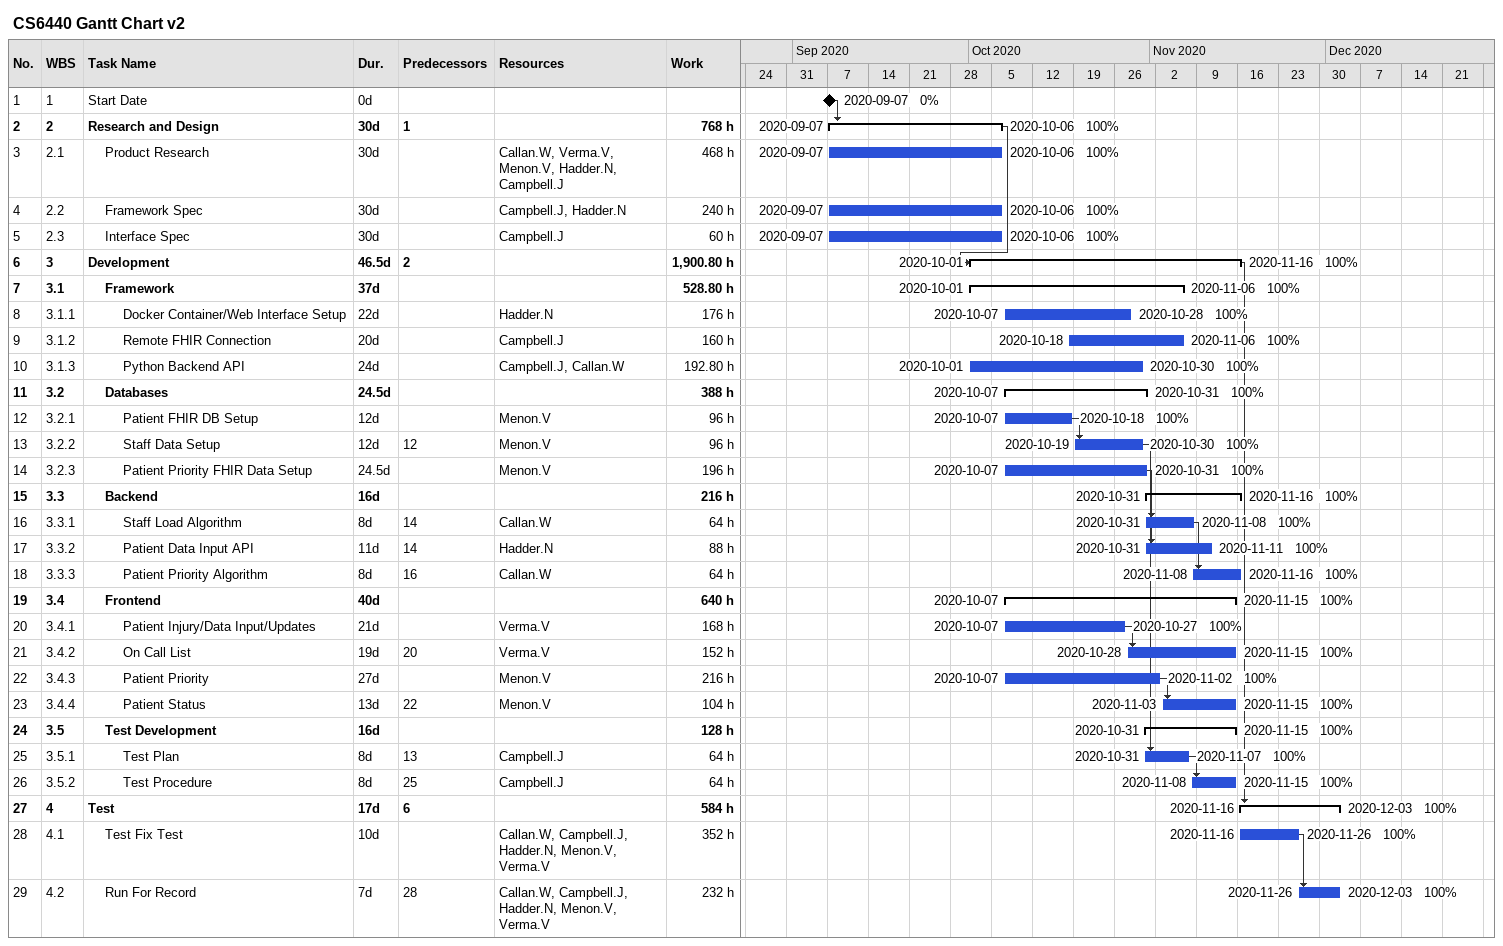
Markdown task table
CS6440 Gantt Chart v2

| ID | WBS | Task | Duration | Start | Finish | Predecessors | Resources | % complete | Work (h) |
|---|---|---|---|---|---|---|---|---|---|
| 1 | 1 | Start Date | 0d | 2020-09-07 | 2020-09-07 |  |  | 0 |  |
| 2 | 2 | **Research and Design** | 30d | 2020-09-07 | 2020-10-06 | 1 |  | 100 | 768 |
| 3 | 2.1 | Product Research | 30d | 2020-09-07 | 2020-10-06 |  | Callan.W, Verma.V, Menon.V, Hadder.N, Campbell.J | 100 | 468 |
| 4 | 2.2 | Framework Spec | 30d | 2020-09-07 | 2020-10-06 |  | Campbell.J, Hadder.N | 100 | 240 |
| 5 | 2.3 | Interface Spec | 30d | 2020-09-07 | 2020-10-06 |  | Campbell.J | 100 | 60 |
| 6 | 3 | **Development** | 46.5d | 2020-10-01 | 2020-11-16 | 2 |  | 100 | 1900.80 |
| 7 | 3.1 | **Framework** | 37d | 2020-10-01 | 2020-11-06 |  |  | 100 | 528.80 |
| 8 | 3.1.1 | Docker Container/Web Interface Setup | 22d | 2020-10-07 | 2020-10-28 |  | Hadder.N | 100 | 176 |
| 9 | 3.1.2 | Remote FHIR Connection | 20d | 2020-10-18 | 2020-11-06 |  | Campbell.J | 100 | 160 |
| 10 | 3.1.3 | Python Backend API | 24d | 2020-10-01 | 2020-10-30 |  | Campbell.J, Callan.W | 100 | 192.80 |
| 11 | 3.2 | **Databases** | 24.5d | 2020-10-07 | 2020-10-31 |  |  | 100 | 388 |
| 12 | 3.2.1 | Patient FHIR DB Setup | 12d | 2020-10-07 | 2020-10-18 |  | Menon.V | 100 | 96 |
| 13 | 3.2.2 | Staff Data Setup | 12d | 2020-10-19 | 2020-10-30 | 12 | Menon.V | 100 | 96 |
| 14 | 3.2.3 | Patient Priority FHIR Data Setup | 24.5d | 2020-10-07 | 2020-10-31 |  | Menon.V | 100 | 196 |
| 15 | 3.3 | **Backend** | 16d | 2020-10-31 | 2020-11-16 |  |  | 100 | 216 |
| 16 | 3.3.1 | Staff Load Algorithm | 8d | 2020-10-31 | 2020-11-08 | 14 | Callan.W | 100 | 64 |
| 17 | 3.3.2 | Patient Data Input API | 11d | 2020-10-31 | 2020-11-11 | 14 | Hadder.N | 100 | 88 |
| 18 | 3.3.3 | Patient Priority Algorithm | 8d | 2020-11-08 | 2020-11-16 | 16 | Callan.W | 100 | 64 |
| 19 | 3.4 | **Frontend** | 40d | 2020-10-07 | 2020-11-15 |  |  | 100 | 640 |
| 20 | 3.4.1 | Patient Injury/Data Input/Updates | 21d | 2020-10-07 | 2020-10-27 |  | Verma.V | 100 | 168 |
| 21 | 3.4.2 | On Call List | 19d | 2020-10-28 | 2020-11-15 | 20 | Verma.V | 100 | 152 |
| 22 | 3.4.3 | Patient Priority | 27d | 2020-10-07 | 2020-11-02 |  | Menon.V | 100 | 216 |
| 23 | 3.4.4 | Patient Status | 13d | 2020-11-03 | 2020-11-15 | 22 | Menon.V | 100 | 104 |
| 24 | 3.5 | **Test Development** | 16d | 2020-10-31 | 2020-11-15 |  |  | 100 | 128 |
| 25 | 3.5.1 | Test Plan | 8d | 2020-10-31 | 2020-11-07 | 13 | Campbell.J | 100 | 64 |
| 26 | 3.5.2 | Test Procedure | 8d | 2020-11-08 | 2020-11-15 | 25 | Campbell.J | 100 | 64 |
| 27 | 4 | **Test** | 17d | 2020-11-16 | 2020-12-03 | 6 |  | 100 | 584 |
| 28 | 4.1 | Test Fix Test | 10d | 2020-11-16 | 2020-11-26 |  | Callan.W, Campbell.J, Hadder.N, Menon.V, Verma.V | 100 | 352 |
| 29 | 4.2 | Run For Record | 7d | 2020-11-26 | 2020-12-03 | 28 | Callan.W, Campbell.J, Hadder.N, Menon.V, Verma.V | 100 | 232 |
